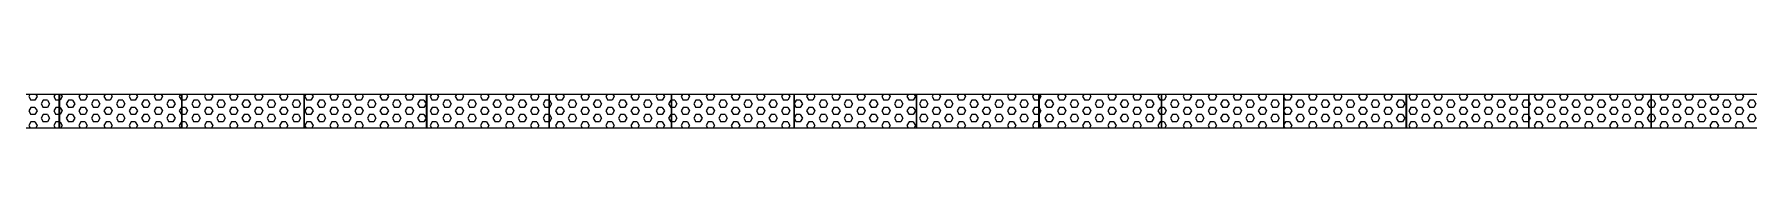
# Model space of a CAD drawing. Header units: millimetres. Extents: x 31568 to 240104, y 7702 to 61692.
# Drawn here: x 188712 to 214332, y 41518 to 42018 of the extents above; entities that cross this region are included whole.
import ezdxf

# ---------------------------------------------------------------- set-up
doc = ezdxf.new("R2010")
doc.units = ezdxf.units.MM
doc.layers.add('발판500×1829', color=131, linetype='Continuous')

# ---------------------------------------------------------------- blocks, each defined once
blk = doc.blocks.new('b500×1829')
at = {"layer": '발판500×1829', "linetype": 'ByBlock'}
h = blk.add_hatch(dxfattribs=at)
h.set_pattern_fill('HEX', color=256, scale=500, style=0)
h.set_pattern_definition([(0, (-371158.89, -112728.83), (0, 108.253175), [62.5, -125]), (120, (-371158.89, -112728.83), (-93.75, -54.126588), [62.5, -125]), (60, (-371096.39, -112728.83), (-93.75, 54.126588), [62.5, -125])])
h.paths.add_polyline_path([(0, -250), (1829, -250), (1829, 250), (0, 250)])
at = {"layer": '발판500×1829', "linetype": 'ByBlock', "ltscale": 2}
blk.add_lwpolyline([(0, -250), (1829, -250), (1829, 250), (0, 250)], close=True, dxfattribs=at)
blk = doc.blocks.new('518')
at = {"layer": '발판500×1829', "linetype": 'ByBlock', "ltscale": 2}
blk.add_blockref('b500×1829', (0, 0), dxfattribs=at)
blk = doc.blocks.new('발판500x1825')
at = {"layer": '발판500×1829'}
blk.add_blockref('518', (1, -305, 48), dxfattribs=at)
blk = doc.blocks.new('38x18x6')
for p in [(0, 0, 2609), (0, 0, 709)]:
    blk.add_blockref('발판500x1825', p)
blk = doc.blocks.new('19x18x6')
blk.add_blockref('발판500x1825', (0, 0, 709))

msp = doc.modelspace()

# ---------------------------------------------------------------- block references
at = {"rotation": 180}
for name, p in [('38x18x6', (189086, 41463, 43490)), ('38x18x6', (189086, 41463, 47290)), ('38x18x6', (189086, 41463, 51090)), ('38x18x6', (189086, 41463, 54890)), ('38x18x6', (189086, 41463, 58690)), ('38x18x6', (189086, 41463, 62490)), ('38x18x6', (189086, 41463, 66290)), ('38x18x6', (189086, 41463, 70090)), ('38x18x6', (189086, 41463, 73890)), ('38x18x6', (189086, 41463, 77690)), ('38x18x6', (189086, 41463, 81490)), ('38x18x6', (189086, 41463, 85290)), ('38x18x6', (189086, 41463, 89090)), ('19x18x6', (189086, 41463, 92890)), ('38x18x6', (190916, 41463, 43490)), ('38x18x6', (190916, 41463, 47290)), ('38x18x6', (190916, 41463, 51090)), ('38x18x6', (190916, 41463, 54890)), ('38x18x6', (190916, 41463, 58690)), ('38x18x6', (190916, 41463, 62490)), ('38x18x6', (190916, 41463, 66290)), ('38x18x6', (190916, 41463, 70090)), ('38x18x6', (190916, 41463, 73890)), ('38x18x6', (190916, 41463, 77690)), ('38x18x6', (190916, 41463, 81490)), ('38x18x6', (190916, 41463, 85290)), ('38x18x6', (190916, 41463, 89090)), ('19x18x6', (190916, 41463, 92890)), ('38x18x6', (192746, 41463, 43490)), ('38x18x6', (192746, 41463, 47290)), ('38x18x6', (192746, 41463, 51090)), ('38x18x6', (192746, 41463, 54890)), ('38x18x6', (192746, 41463, 58690)), ('38x18x6', (192746, 41463, 62490)), ('38x18x6', (192746, 41463, 66290)), ('38x18x6', (192746, 41463, 70090)), ('38x18x6', (192746, 41463, 73890)), ('38x18x6', (192746, 41463, 77690)), ('38x18x6', (192746, 41463, 81490)), ('38x18x6', (192746, 41463, 85290)), ('38x18x6', (192746, 41463, 89090)), ('19x18x6', (192746, 41463, 92890)), ('38x18x6', (194576, 41463, 43490)), ('38x18x6', (194576, 41463, 47290)), ('38x18x6', (194576, 41463, 51090)), ('38x18x6', (194576, 41463, 54890)), ('38x18x6', (194576, 41463, 58690)), ('38x18x6', (194576, 41463, 62490)), ('38x18x6', (194576, 41463, 66290)), ('38x18x6', (194576, 41463, 70090)), ('38x18x6', (194576, 41463, 73890)), ('38x18x6', (194576, 41463, 77690)), ('38x18x6', (194576, 41463, 81490)), ('38x18x6', (194576, 41463, 85290)), ('38x18x6', (194576, 41463, 89090)), ('19x18x6', (194576, 41463, 92890)), ('38x18x6', (196406, 41463, 43490)), ('38x18x6', (196406, 41463, 47290)), ('38x18x6', (196406, 41463, 51090)), ('38x18x6', (196406, 41463, 54890)), ('38x18x6', (196406, 41463, 58690)), ('38x18x6', (196406, 41463, 62490)), ('38x18x6', (196406, 41463, 66290)), ('38x18x6', (196406, 41463, 70090)), ('38x18x6', (196406, 41463, 73890)), ('38x18x6', (196406, 41463, 77690)), ('38x18x6', (196406, 41463, 81490)), ('38x18x6', (196406, 41463, 85290)), ('38x18x6', (196406, 41463, 89090)), ('19x18x6', (196406, 41463, 92890)), ('38x18x6', (198236, 41463, 43490)), ('38x18x6', (198236, 41463, 47290)), ('38x18x6', (198236, 41463, 51090)), ('38x18x6', (198236, 41463, 54890)), ('38x18x6', (198236, 41463, 58690)), ('38x18x6', (198236, 41463, 62490)), ('38x18x6', (198236, 41463, 66290)), ('38x18x6', (198236, 41463, 70090)), ('38x18x6', (198236, 41463, 73890)), ('38x18x6', (198236, 41463, 77690)), ('38x18x6', (198236, 41463, 81490)), ('38x18x6', (198236, 41463, 85290)), ('38x18x6', (198236, 41463, 89090)), ('19x18x6', (198236, 41463, 92890)), ('38x18x6', (200066, 41463, 43490)), ('38x18x6', (200066, 41463, 47290)), ('38x18x6', (200066, 41463, 51090)), ('38x18x6', (200066, 41463, 54890)), ('38x18x6', (200066, 41463, 58690)), ('38x18x6', (200066, 41463, 62490)), ('38x18x6', (200066, 41463, 66290)), ('38x18x6', (200066, 41463, 70090)), ('38x18x6', (200066, 41463, 73890)), ('38x18x6', (200066, 41463, 77690)), ('38x18x6', (200066, 41463, 81490)), ('38x18x6', (200066, 41463, 85290)), ('38x18x6', (200066, 41463, 89090)), ('19x18x6', (200066, 41463, 92890)), ('38x18x6', (201896, 41463, 43490)), ('38x18x6', (201896, 41463, 47290)), ('38x18x6', (201896, 41463, 51090)), ('38x18x6', (201896, 41463, 54890)), ('38x18x6', (201896, 41463, 58690)), ('38x18x6', (201896, 41463, 62490)), ('38x18x6', (201896, 41463, 66290)), ('38x18x6', (201896, 41463, 70090)), ('38x18x6', (201896, 41463, 73890)), ('38x18x6', (201896, 41463, 77690)), ('38x18x6', (201896, 41463, 81490)), ('38x18x6', (201896, 41463, 85290)), ('38x18x6', (201896, 41463, 89090)), ('19x18x6', (201896, 41463, 92890)), ('38x18x6', (203726, 41463, 43490)), ('38x18x6', (203726, 41463, 47290)), ('38x18x6', (203726, 41463, 51090)), ('38x18x6', (203726, 41463, 54890)), ('38x18x6', (203726, 41463, 58690)), ('38x18x6', (203726, 41463, 62490)), ('38x18x6', (203726, 41463, 66290)), ('38x18x6', (203726, 41463, 70090)), ('38x18x6', (203726, 41463, 73890)), ('38x18x6', (203726, 41463, 77690)), ('38x18x6', (203726, 41463, 81490)), ('38x18x6', (203726, 41463, 85290)), ('38x18x6', (203726, 41463, 89090)), ('19x18x6', (203726, 41463, 92890)), ('38x18x6', (205556, 41463, 43490)), ('38x18x6', (205556, 41463, 47290)), ('38x18x6', (205556, 41463, 51090)), ('38x18x6', (205556, 41463, 54890)), ('38x18x6', (205556, 41463, 58690)), ('38x18x6', (205556, 41463, 62490)), ('38x18x6', (205556, 41463, 66290)), ('38x18x6', (205556, 41463, 70090)), ('38x18x6', (205556, 41463, 73890)), ('38x18x6', (205556, 41463, 77690)), ('38x18x6', (205556, 41463, 81490)), ('38x18x6', (205556, 41463, 85290)), ('38x18x6', (205556, 41463, 89090)), ('19x18x6', (205556, 41463, 92890)), ('38x18x6', (207386, 41463, 43490)), ('38x18x6', (207386, 41463, 47290)), ('38x18x6', (207386, 41463, 51090)), ('38x18x6', (207386, 41463, 54890)), ('38x18x6', (207386, 41463, 58690)), ('38x18x6', (207386, 41463, 62490)), ('38x18x6', (207386, 41463, 66290)), ('38x18x6', (207386, 41463, 70090)), ('38x18x6', (207386, 41463, 73890)), ('38x18x6', (207386, 41463, 77690)), ('38x18x6', (207386, 41463, 81490)), ('38x18x6', (207386, 41463, 85290)), ('38x18x6', (207386, 41463, 89090)), ('19x18x6', (207386, 41463, 92890)), ('38x18x6', (209216, 41463, 43490)), ('38x18x6', (209216, 41463, 47290)), ('38x18x6', (209216, 41463, 51090)), ('38x18x6', (209216, 41463, 54890)), ('38x18x6', (209216, 41463, 58690)), ('38x18x6', (209216, 41463, 62490)), ('38x18x6', (209216, 41463, 66290)), ('38x18x6', (209216, 41463, 70090)), ('38x18x6', (209216, 41463, 73890)), ('38x18x6', (209216, 41463, 77690)), ('38x18x6', (209216, 41463, 81490)), ('38x18x6', (209216, 41463, 85290)), ('38x18x6', (209216, 41463, 89090)), ('19x18x6', (209216, 41463, 92890)), ('38x18x6', (211046, 41463, 43490)), ('38x18x6', (211046, 41463, 47290)), ('38x18x6', (211046, 41463, 51090)), ('38x18x6', (211046, 41463, 54890)), ('38x18x6', (211046, 41463, 58690)), ('38x18x6', (211046, 41463, 62490)), ('38x18x6', (211046, 41463, 66290)), ('38x18x6', (211046, 41463, 70090)), ('38x18x6', (211046, 41463, 73890)), ('38x18x6', (211046, 41463, 77690)), ('38x18x6', (211046, 41463, 81490)), ('38x18x6', (211046, 41463, 85290)), ('38x18x6', (211046, 41463, 89090)), ('19x18x6', (211046, 41463, 92890)), ('38x18x6', (212876, 41463, 43490)), ('38x18x6', (212876, 41463, 47290)), ('38x18x6', (212876, 41463, 51090)), ('38x18x6', (212876, 41463, 54890)), ('38x18x6', (212876, 41463, 58690)), ('38x18x6', (212876, 41463, 62490)), ('38x18x6', (212876, 41463, 66290)), ('38x18x6', (212876, 41463, 70090)), ('38x18x6', (212876, 41463, 73890)), ('38x18x6', (212876, 41463, 77690)), ('38x18x6', (212876, 41463, 81490)), ('38x18x6', (212876, 41463, 85290)), ('38x18x6', (212876, 41463, 89090)), ('19x18x6', (212876, 41463, 92890)), ('38x18x6', (214706, 41463, 43490)), ('38x18x6', (214706, 41463, 47290)), ('38x18x6', (214706, 41463, 51090)), ('38x18x6', (214706, 41463, 54890)), ('38x18x6', (214706, 41463, 58690)), ('38x18x6', (214706, 41463, 62490)), ('38x18x6', (214706, 41463, 66290)), ('38x18x6', (214706, 41463, 70090)), ('38x18x6', (214706, 41463, 73890)), ('38x18x6', (214706, 41463, 77690)), ('38x18x6', (214706, 41463, 81490)), ('38x18x6', (214706, 41463, 85290)), ('38x18x6', (214706, 41463, 89090)), ('19x18x6', (214706, 41463, 92890))]:
    msp.add_blockref(name, p, dxfattribs=at)

doc.saveas('drawing.dxf')
